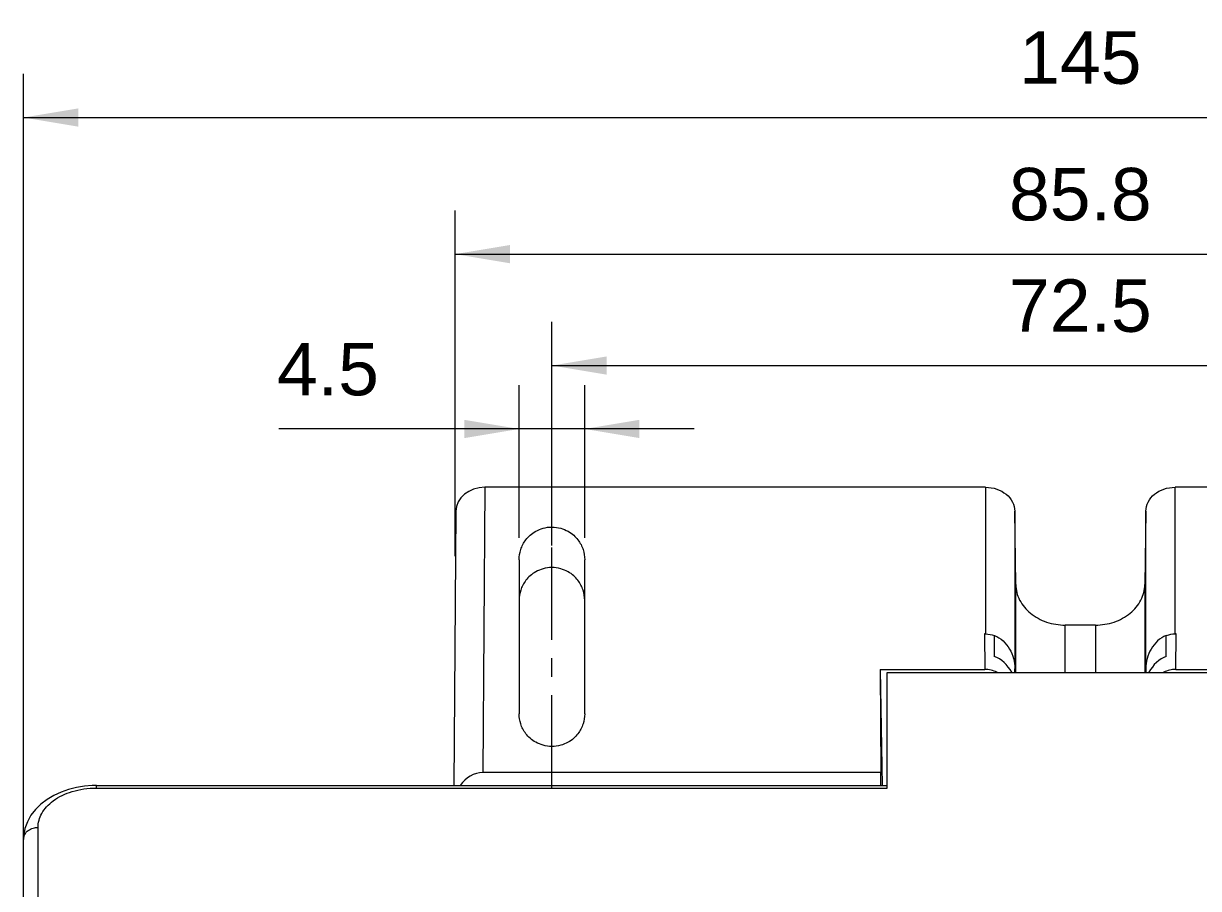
# Model space of a CAD drawing. Header units: millimetres. Extents: x -297 to 297, y -210 to 210.
# Drawn here: x -70.2 to 10.4, y -31.3 to 28 of the extents above; entities that cross this region are included whole.
import ezdxf

# ---------------------------------------------------------------- set-up
doc = ezdxf.new("R2010")
doc.units = ezdxf.units.MM
doc.linetypes.add('CENTER', pattern=[10.16, 6.35, -1.27, 1.27, -1.27])
doc.layers.get('0').update_dxf_attribs({"lineweight": 20})
doc.layers.add('ASM0004_ASM_DXF_CONTINUOUS_LINE', color=7, linetype='Continuous', lineweight=18)
doc.styles.add('标准', font='')
doc.styles.get('标准').set_extended_font_data('arial')
doc.dimstyles.new('标准$0', dxfattribs={"dimscale": 1.5, "dimtxt": 2.4, "dimasz": 2.5, "dimexe": 2, "dimexo": 1, "dimgap": 1.5, "dimtad": 1, "dimdec": 1, "dimdsep": 46, "dimtxsty": '标准', "dimcen": 2.5, "dimdle": 5, "dimclre": 256, "dimclrt": 7, "dimadec": 0, "dimazin": 0, "dimtfac": 0.714286, "dimtdec": 1, "dimtmove": 0, "dimatfit": 3, "dimfxl": 0, "dimtolj": 1, "dimarcsym": 0})

# ---------------------------------------------------------------- blocks, each defined once
blk = doc.blocks.new('*X7')
at = {"linetype": 'Continuous'}
for points in [[(-70.205, 21.583), (-66.455, 22.208), (-66.455, 20.958)], [(74.795, 21.583), (71.045, 22.208), (71.045, 20.958)]]:
    blk.add_hatch(color=0, dxfattribs=at).paths.add_polyline_path(points, flags=0)
for p, q in [((-70.205, -28.807), (-70.205, 24.583)), ((74.795, -27.52), (74.795, 24.583))]:
    blk.add_line(p, q, dxfattribs=at)
at = {"color": 0, "linetype": 'Continuous'}
blk.add_line((-70.205, 21.583), (74.795, 21.583), dxfattribs=at)
at = {"color": 7, "insert": (2.295, 25.67), "char_height": 3.6, "width": 15.28354, "attachment_point": 5, "style": '标准'}
blk.add_mtext('145', dxfattribs=at)
blk = doc.blocks.new('*X8')
at = {"linetype": 'Continuous'}
for points in [[(-40.583, 12.215), (-36.833, 12.84), (-36.833, 11.59)], [(45.172, 12.215), (41.422, 12.84), (41.422, 11.59)]]:
    blk.add_hatch(color=0, dxfattribs=at).paths.add_polyline_path(points, flags=0)
for p, q in [((-40.583, -8.492), (-40.583, 15.215)), ((45.172, -8.492), (45.172, 15.215))]:
    blk.add_line(p, q, dxfattribs=at)
at = {"color": 0, "linetype": 'Continuous'}
blk.add_line((-40.583, 12.215), (45.172, 12.215), dxfattribs=at)
at = {"color": 7, "insert": (2.295, 16.302), "char_height": 3.6, "width": 18.7189, "attachment_point": 5, "style": '标准'}
blk.add_mtext('85.8', dxfattribs=at)
blk = doc.blocks.new('*X9')
at = {"linetype": 'Continuous'}
for points in [[(-33.952, 4.574), (-30.202, 5.199), (-30.202, 3.949)], [(38.543, 4.574), (34.793, 5.199), (34.793, 3.949)]]:
    blk.add_hatch(color=0, dxfattribs=at).paths.add_polyline_path(points, flags=0)
for p, q in [((-33.952, -7.776), (-33.952, 7.574)), ((38.543, -7.776), (38.543, 7.574))]:
    blk.add_line(p, q, dxfattribs=at)
at = {"color": 0, "linetype": 'Continuous'}
blk.add_line((-33.952, 4.574), (38.543, 4.574), dxfattribs=at)
at = {"color": 7, "insert": (2.296, 8.661), "char_height": 3.6, "width": 18.69146, "attachment_point": 5, "style": '标准'}
blk.add_mtext('72.5', dxfattribs=at)
blk = doc.blocks.new('*X10')
at = {"linetype": 'Continuous'}
for points in [[(-36.205, 0.225), (-39.955, -0.4), (-39.955, 0.85)], [(-31.705, 0.225), (-27.955, -0.4), (-27.955, 0.85)]]:
    blk.add_hatch(color=0, dxfattribs=at).paths.add_polyline_path(points, flags=0)
for p, q in [((-36.205, -7.248), (-36.205, 3.225)), ((-31.705, -7.248), (-31.705, 3.225))]:
    blk.add_line(p, q, dxfattribs=at)
at = {"color": 0, "linetype": 'Continuous'}
blk.add_line((-24.205, 0.225), (-52.681, 0.225), dxfattribs=at)
at = {"color": 7, "insert": (-49.318, 4.306), "char_height": 3.6, "width": 13.45061, "attachment_point": 5, "style": '标准'}
blk.add_mtext('4.5', dxfattribs=at)

msp = doc.modelspace()

# ---------------------------------------------------------------- linework, layer by layer
at = {"linetype": 'CENTER'}
msp.add_line((-33.953, -24.391), (-33.952, -7.902), dxfattribs=at)
at = {"layer": 'ASM0004_ASM_DXF_CONTINUOUS_LINE', "color": 7, "linetype": 'Continuous'}
for p, q in [((-38.548, -3.775), (-38.699, -23.347)), ((-4.2, -3.775), (-38.548, -3.775)), ((-4.2, -3.775), (-4.2, -13.837)), ((8.79, -13.837), (8.79, -3.775)), ((43.137, -3.775), (8.79, -3.775)), ((-40.547, -5.423), (-40.693, -24.228)), ((-2.137, -10.437), (-2.2, -5.416)), ((-2.2, -5.416), (-2.2, -16.223)), ((6.79, -5.416), (6.726, -10.437)), ((6.79, -16.223), (6.79, -5.416)), ((-36.205, -8.748), (-36.205, -19.307)), ((-31.705, -19.307), (-31.705, -8.748)), ((-2.137, -16.467), (-2.137, -10.437)), ((6.726, -10.437), (6.726, -16.467)), ((1.263, -16.467), (1.263, -13.226)), ((3.326, -13.226), (1.263, -13.226)), ((3.326, -13.226), (3.326, -16.467)), ((-4.274, -13.836), (-4.253, -16.265)), ((-3.605, -13.962), (-3.605, -15.374)), ((8.195, -15.374), (8.195, -13.962)), ((8.842, -16.265), (8.863, -13.836)), ((-11.432, -16.265), (-11.293, -24.228)), ((-11.432, -16.265), (-11.4, -23.347)), ((-11.432, -16.265), (-4.253, -16.265)), ((-10.955, -24.399), (-10.955, -16.467)), ((-10.955, -16.467), (15.545, -16.467)), ((-2.198, -16.467), (-2.2, -16.223)), ((6.79, -16.223), (6.788, -16.467)), ((8.842, -16.265), (16.021, -16.265)), ((-11.4, -23.347), (-38.699, -23.347)), ((-11.385, -24.228), (-11.4, -23.347)), ((-65.205, -24.399), (-65.205, -24.228)), ((-65.205, -24.228), (-10.955, -24.228)), ((-65.205, -24.399), (-10.955, -24.399)), ((-69.205, -57.465), (-69.205, -27.097)), ((-70.205, -57.465), (-70.205, -27.925))]:
    msp.add_line(p, q, dxfattribs=at)
msp.add_lwpolyline([(-65.205, -24.228), (-65.491, -24.234), (-66.031, -24.277), (-66.573, -24.366), (-67.109, -24.5), (-67.629, -24.681), (-68.124, -24.909), (-68.585, -25.183), (-69.005, -25.503), (-69.377, -25.867), (-69.691, -26.273), (-69.938, -26.716), (-70.106, -27.18), (-70.191, -27.641), (-70.205, -27.925)], dxfattribs=at)
for centre, start, end in [((-4.274, -19.673), 89.27506, 89.99989), ((8.863, -19.673), 90.00011, 90.72494)]:
    msp.add_arc(centre, 5.836, start, end, dxfattribs=at)
for centre, major_axis, ratio, start_param, end_param in [((-38.548, -5.433), (2, 0), 0.82903, 1.570796, 3.135158), ((-4.254, -17.907), (-0.023, 2.654), 0.829028, 5.279187, 5.973161), ((8.844, -17.907), (-0.023, -2.654), 0.829028, 3.451617, 4.145684), ((-4.246, -18.918), (-0.023, 2.654), 0.829028, 5.887213, 6.275951), ((8.835, -18.918), (0.023, 2.654), 0.829028, 0.007235, 0.394948), ((-38.705, -25.759), (0.019, 2.412), 0.82903, 0.006435, 0.888531)]:
    msp.add_ellipse(centre, major_axis=major_axis, ratio=ratio, start_param=start_param, end_param=end_param, dxfattribs=at)
for points, knots in [([(-4.2, -3.775), (-3.943, -3.775), (-3.437, -3.856), (-2.779, -4.208), (-2.32, -4.75), (-2.203, -5.2), (-2.2, -5.416)], [0, 0, 0, 0, 13.574152, 26.557173, 38.657657, 50.084616, 50.084616, 50.084616, 50.084616]), ([(6.79, -5.416), (6.792, -5.2), (6.909, -4.75), (7.368, -4.208), (8.026, -3.856), (8.533, -3.775), (8.79, -3.775)], [0, 0, 0, 0, 25.337709, 52.168848, 80.956876, 111.05563, 111.05563, 111.05563, 111.05563]), ([(-36.205, -8.748), (-36.205, -8.513), (-36.131, -8.02), (-35.826, -7.455), (-35.451, -7.044), (-35.051, -6.767), (-34.544, -6.559), (-33.954, -6.467), (-33.365, -6.561), (-32.858, -6.768), (-32.459, -7.045), (-32.167, -7.365), (-31.953, -7.699), (-31.76, -8.151), (-31.705, -8.513), (-31.705, -8.748)], [0, 0, 0, 0, 109.008459, 226.209838, 291.674622, 365.305398, 449.535286, 543.910199, 638.001173, 722.069558, 795.655641, 861.071341, 921.502585, 978.659458, 1087.642108, 1087.642108, 1087.642108, 1087.642108]), ([(-31.705, -11.525), (-31.705, -11.289), (-31.78, -10.797), (-32.084, -10.231), (-32.459, -9.821), (-32.86, -9.544), (-33.367, -9.336), (-33.957, -9.243), (-34.546, -9.337), (-35.053, -9.544), (-35.452, -9.821), (-35.744, -10.141), (-35.958, -10.475), (-36.15, -10.927), (-36.205, -11.289), (-36.205, -11.525)], [0, 0, 0, 0, 104.236625, 216.307167, 278.913179, 349.327835, 429.867766, 520.107374, 610.081031, 690.467141, 760.824553, 823.37187, 881.157115, 935.812226, 1040.024085, 1040.024085, 1040.024085, 1040.024085]), ([(-2.137, -10.437), (-2.134, -10.621), (-2.085, -10.992), (-1.814, -11.707), (-1.153, -12.492), (-0.035, -13.089), (0.827, -13.226), (1.263, -13.226)], [0, 0, 0, 0, 16.811027, 33.926714, 69.618277, 107.914935, 147.949513, 147.949513, 147.949513, 147.949513]), ([(3.326, -13.226), (3.763, -13.226), (4.624, -13.089), (5.743, -12.492), (6.403, -11.707), (6.674, -10.992), (6.724, -10.621), (6.726, -10.437)], [0, 0, 0, 0, 55.097084, 107.802392, 156.922482, 180.477751, 203.613731, 203.613731, 203.613731, 203.613731]), ([(-3.605, -13.945), (-3.385, -14.028), (-2.975, -14.286), (-2.532, -14.85), (-2.264, -15.514), (-2.202, -15.987), (-2.2, -16.223)], [0, 0, 0, 0, 38.190846, 76.416879, 114.687653, 152.979534, 152.979534, 152.979534, 152.979534]), ([(8.195, -13.945), (7.975, -14.028), (7.565, -14.286), (7.121, -14.85), (6.853, -15.514), (6.792, -15.987), (6.79, -16.223)], [0, 0, 0, 0, 53.145797, 106.3421, 159.595656, 212.87271, 212.87271, 212.87271, 212.87271]), ([(-31.705, -19.307), (-31.705, -19.543), (-31.78, -20.035), (-32.084, -20.601), (-32.459, -21.012), (-32.86, -21.288), (-33.367, -21.496), (-33.957, -21.589), (-34.546, -21.495), (-35.053, -21.288), (-35.452, -21.011), (-35.744, -20.691), (-35.958, -20.357), (-36.151, -19.905), (-36.205, -19.543), (-36.205, -19.307)], [0, 0, 0, 0, 102.653098, 213.021178, 274.680988, 344.033016, 423.351414, 512.21829, 600.829047, 679.996588, 749.277773, 810.868247, 867.774931, 921.600412, 1024.229047, 1024.229047, 1024.229047, 1024.229047]), ([(-69.205, -27.097), (-69.205, -26.934), (-69.16, -26.6), (-68.958, -26.117), (-68.622, -25.662), (-67.965, -25.082), (-67.075, -24.666), (-66.055, -24.441), (-65.492, -24.399), (-65.205, -24.399)], [0, 0, 0, 0, 102.944165, 210.825885, 327.956206, 457.915291, 762.358515, 936.263623, 1117.976421, 1117.976421, 1117.976421, 1117.976421]), ([(-70.205, -27.925), (-70.205, -27.81), (-70.141, -27.567), (-69.889, -27.29), (-69.556, -27.13), (-69.318, -27.097), (-69.205, -27.097)], [0, 0, 0, 0, 163.25875, 339.719105, 516.610939, 676.565132, 676.565132, 676.565132, 676.565132])]:
    msp.add_open_spline(points, degree=3, knots=knots, dxfattribs=at)
for points in [[(-4.2, -13.836), (-3.997, -13.836), (-3.79, -13.876), (-3.6, -13.948)], [(8.79, -13.838), (8.587, -13.842), (8.384, -13.885), (8.195, -13.957)]]:
    msp.add_open_spline(points, degree=3, dxfattribs=at)

# ---------------------------------------------------------------- dimensions: what is measured, and where the dimension line sits
for base, p1, p2, picture, middle in [((74.795, 21.583), (-70.205, -30.307), (74.795, -29.02), '*X7', (2.295, 25.67)), ((45.172, 12.215), (-40.583, -9.992), (45.172, -9.992), '*X8', (2.295, 16.302)), ((38.543, 4.574), (-33.952, -9.276), (38.543, -9.276), '*X9', (2.296, 8.661)), ((-36.205, 0.225), (-31.705, -8.748), (-36.205, -8.748), '*X10', (-49.318, 4.306))]:
    dim = msp.add_linear_dim(base=base, p1=p1, p2=p2, dimstyle='标准$0', override={"dimsah": 1, "dimtzin": 0, "dimarcsym": 1})
    dim.commit()
    dim.dimension.update_dxf_attribs({"geometry": picture, "text_midpoint": middle})

doc.saveas('drawing.dxf')
